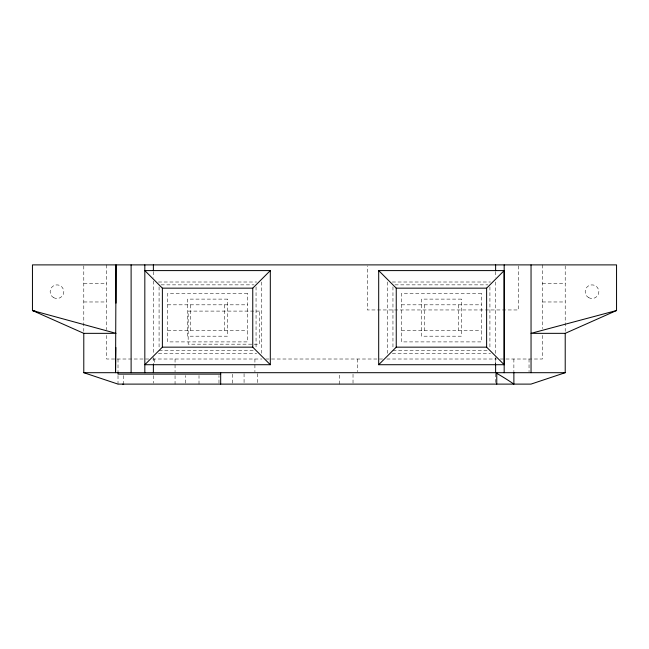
<?xml version="1.0" encoding="UTF-8"?>
<svg xmlns="http://www.w3.org/2000/svg" width="649" height="649" viewBox="0 0 649 649"><rect width="100%" height="100%" fill="white"/><g stroke="black" fill="none" stroke-linecap="round" stroke-linejoin="round"><path stroke-width="0.49" stroke-dasharray="3.25 2.43" d="M185.322 383.153L185.322 375.552M199.008 384.103L199.008 375.552M218.973 383.153L218.973 375.552M232.667 383.153L232.667 373.646M339.33 384.103L339.33 373.646M353.024 383.153L353.024 373.646M495.625 364.714L495.625 358.061M158.445 282.007L256.688 282.007M392.312 282.007L490.555 282.007M83.786 283.718L106.606 283.718M542.394 283.718L565.214 283.718M161.098 284.854L254.027 284.854M394.973 284.854L487.902 284.854M83.786 301.972L106.606 301.972M542.394 301.972L565.214 301.972M167.637 304.819L247.496 304.819M401.504 304.819L481.363 304.819M167.637 330.487L247.496 330.487M401.504 330.487L481.363 330.487M159.078 350.452L254.027 350.452M392.953 350.452L487.902 350.452M158.445 353.307L256.688 353.307M392.312 353.307L490.555 353.307M148.759 359.011L106.606 359.011L106.606 334.722M152.547 359.011L261.993 359.011M265.774 359.011L383.356 359.011M386.828 359.011L496.769 359.011M500.241 359.011L542.394 359.011L542.394 334.722M565.214 265.895L565.214 331.331M542.394 264.889L542.394 328.645M529.04 359.011L529.04 371.723M518.437 265.895L518.437 309.954L367.277 309.954L367.277 265.895M513.878 359.011L513.878 371.723M495.625 271.55L495.625 277.253M495.625 282.007L495.625 354.005M495.625 357.518L495.625 363.902M495.625 373.654L495.625 384.111M489.922 286.874L489.922 348.432M458.543 304.819L458.543 330.487M424.324 304.819L424.324 330.487M392.953 286.874L392.953 348.432M387.242 282.007L387.242 353.307M357.583 359.011L357.583 371.723M261.758 282.007L261.758 353.307M257.758 373.646L257.758 383.153M256.055 286.874L256.055 348.432M254.911 359.011L254.911 371.723M244.073 373.646L244.073 384.103M224.676 304.819L224.676 330.487M190.457 304.819L190.457 330.487M175.052 359.011L175.052 371.723M175.052 375.552L175.052 384.103M159.078 286.874L159.078 348.432M154.519 359.011L154.519 363.902M153.375 271.55L153.375 277.253M153.375 281.009L153.375 353.948M153.375 357.583L153.375 364.714M153.375 375.552L153.375 383.153M123.716 375.552L123.716 383.153M118.013 359.011L118.013 372.696M118.013 375.552L118.013 384.111M106.606 264.889L106.606 329.66M83.786 265.895L83.786 331.331M247.496 293.413L167.637 293.413L167.637 341.901L247.496 341.901L247.496 293.413M481.363 293.413L401.504 293.413L401.504 341.901L481.363 341.901L481.363 293.413M227.531 299.116L187.602 299.116L187.602 336.19L227.531 336.19L227.531 299.116M461.398 299.116L421.469 299.116L421.469 336.19L461.398 336.19L461.398 299.116M259.47 311.098L188.169 311.098L188.169 344.181L259.47 344.181L259.47 311.098M53.559 297.631A6.847 6.847 0 0 0 63.821 291.701A6.847 6.847 0 0 0 53.559 285.771A6.847 6.847 0 0 0 53.559 297.631M588.602 297.631A6.847 6.847 0 0 0 598.865 291.701A6.847 6.847 0 0 0 588.602 285.771A6.847 6.847 0 0 0 588.602 297.631"/><path stroke-width="0.97" d="M153.375 372.696L153.375 364.714M504.176 364.714L504.176 270.592L378.692 270.592L378.692 364.714L504.176 364.714L486.62 347.158L396.247 347.158L378.692 364.714M115.847 347.466L115.554 372.696L116.009 264.889L116.009 303.14M270.308 364.714L252.753 347.158L162.38 347.158L144.824 364.714L270.308 364.714L270.308 270.592L144.824 270.592L162.38 288.156L252.753 288.156L270.308 270.592M378.692 270.592L396.247 288.156L486.62 288.156L504.176 270.592M616.55 310.522L531.044 333.343L565.214 333.343L616.55 310.522L616.55 264.889L32.45 264.889L32.45 310.522L83.786 333.343L116.009 333.343L32.45 310.522L36.336 311.561M565.214 333.343L565.214 372.696L530.987 384.111L118.013 384.111L83.786 372.696L83.786 333.343M83.786 372.696L565.214 372.696M220.684 374.116L118.013 374.124L118.013 372.696M122.75 384.111L123.716 384.111M531.044 264.889L531.044 372.696M513.878 372.696L513.878 384.111L513.318 383.713A41.276 5.744 30.1 0 0 495.625 372.696L495.625 364.714M504.176 264.889L504.176 372.696M496.761 372.696L496.761 384.111M495.625 264.889L495.625 270.592M486.62 288.156L486.62 347.158M396.247 288.156L396.247 347.158M252.753 288.156L252.753 347.158M220.684 372.696L220.684 384.103M162.38 288.156L162.38 347.158M153.375 264.889L153.375 270.592M144.824 264.889L144.824 372.696M131.114 264.889L131.114 372.696"/></g></svg>
